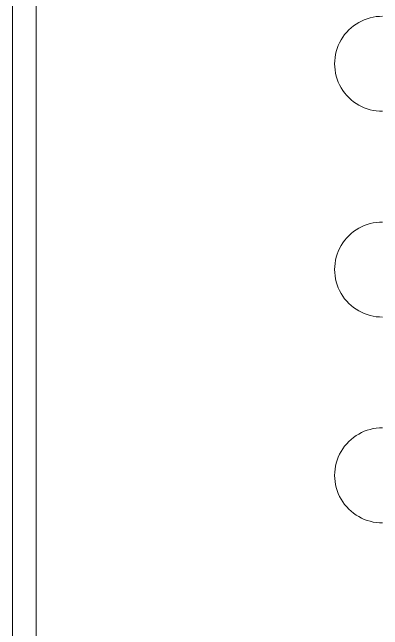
# Model space of a CAD drawing. Header units: millimetres. Extents: x 1177 to 4147, y 93 to 2194.
# Drawn here: x 2867.81 to 2891.19, y 1713.08 to 1752.06 of the extents above; entities that cross this region are included whole.
import ezdxf

# ---------------------------------------------------------------- set-up
doc = ezdxf.new("R2010")
doc.units = ezdxf.units.MM
doc.header["$LTSCALE"] = 0.1
doc.layers.get('0').update_dxf_attribs({"lineweight": 13})
doc.layers.add('标注', color=251, linetype='Continuous', lineweight=9)

msp = doc.modelspace()

# ---------------------------------------------------------------- linework, layer by layer
for p, q in [((2867.81, 1347.895), (2867.81, 1915.895)), ((2869.31, 1350.895), (2869.31, 1912.895))]:
    msp.add_line(p, q)
at = {"layer": '标注'}
for centre in [(2891.161, 1748.808), (2891.161, 1748.808), (2891.161, 1735.818), (2891.161, 1722.827), (2891.161, 1722.827)]:
    msp.add_arc(centre, 3, 89.4166, 270.5834, dxfattribs=at)

doc.saveas('drawing.dxf')
